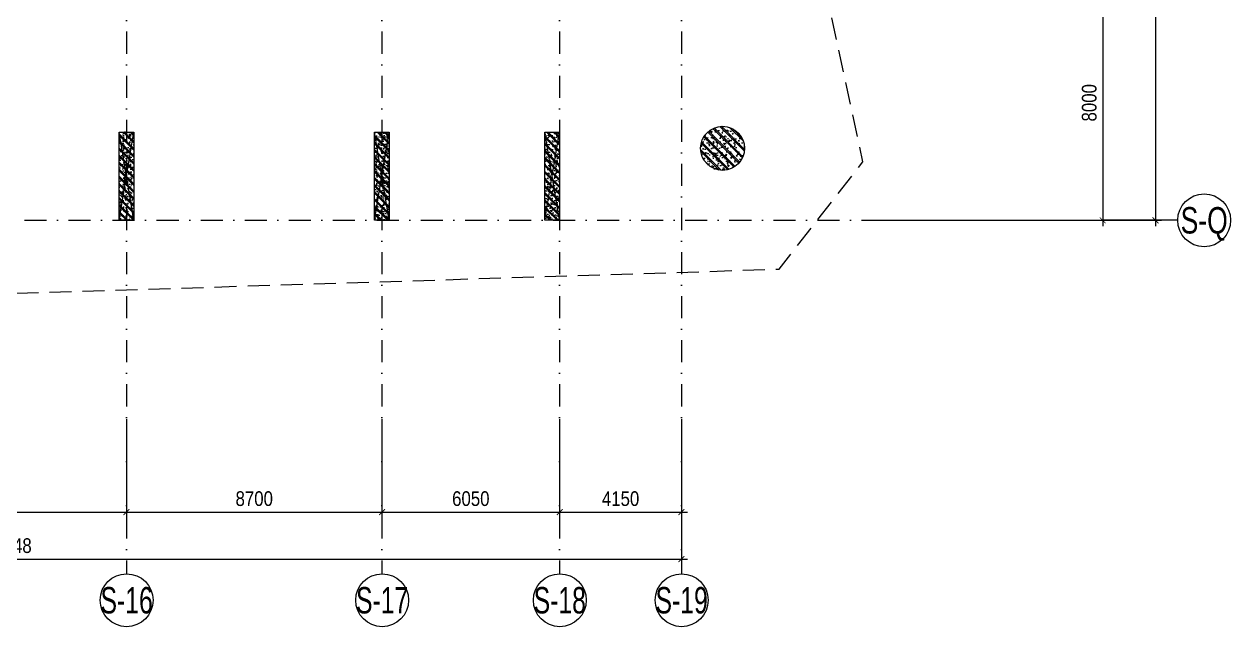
# Model space of a CAD drawing. Header units: millimetres. Extents: x -1307469 to 1307234, y -626931 to 1119422.
# Drawn here: x -28709 to 12385, y -6264 to 14245 of the extents above; entities that cross this region are included whole.
import ezdxf
from ezdxf.enums import TextEntityAlignment as Align

# ---------------------------------------------------------------- set-up
doc = ezdxf.new("R2010")
doc.units = ezdxf.units.MM
doc.header["$LTSCALE"] = 300
doc.header["$MEASUREMENT"] = 0
doc.linetypes.add('DASHDOT', pattern=[1, 0.5, -0.25, 0, -0.25])
doc.linetypes.add('HIDDEN', pattern=[0.375, 0.25, -0.125])
for name, color, linetype in [('AUDIT_I_220805193045-1', 50, 'Continuous'), ('AUDIT_I_220805193045-5', 6, 'Continuous'), ('AUDIT_I_220807103235-17', 50, 'Continuous'), ('KC2-DIM', 251, 'Continuous'), ('KT-Dim', 8, 'Continuous'), ('KT-Kich thuoc', 9, 'Continuous'), ('KT-Luoi truc South Tower', 8, 'DASHDOT'), ('KT-Net cot vach', 6, 'Continuous')]:
    doc.layers.add(name, color=color, linetype=linetype)
doc.layers.add('KT-Chi gioi XD', color=7, linetype='HIDDEN', true_color=0x0066cc)
doc.styles.add('Arial Narrow', font='ARIALN.TTF')
doc.styles.add('HBA-Text', font='GOTHIC.TTF')
doc.dimstyles.new('ccu12-200', dxfattribs={"dimscale": 200, "dimtxt": 2.5, "dimasz": 1, "dimexe": 1, "dimexo": 2, "dimgap": 1, "dimtad": 1, "dimdec": 0, "dimdsep": 46, "dimtxsty": 'Arial Narrow', "dimblk": 'ARCHTICK', "dimcen": -1, "dimdle": 1, "dimclrd": 256, "dimclre": 256, "dimclrt": 3, "dimadec": 0, "dimazin": 2, "dimtfac": 0.1, "dimtdec": 0, "dimtmove": 0, "dimatfit": 1, "dimldrblk": 'ARCHTICK', "dimfxl": 1, "dimtvp": 0.833333, "dimtolj": 1, "dimtzin": 12, "dimarcsym": 0})

# ---------------------------------------------------------------- blocks, each defined once
blk = doc.blocks.new('*U8')
h = blk.add_hatch()
h.set_pattern_fill('VATLIEU04', color=250, scale=40, style=0, pattern_type=2)
h.set_pattern_definition([(50, (-450, 3050), (286.904, -25.101), [30, -330]), (355, (-450, 3050), (-55.5, 300.877), [24, -264]), (100.451, (-426.1, 3047.9), (231.404, 275.776), [25.496, -280.457]), (46.184, (-450, 3130), (426.896, -66.208), [45, -495]), (96.636, (-414.43, 3124.5), (373.865, 389.647), [38.244, -420.685]), (351.184, (-450, 3130), (373.865, 389.65), [36, -396]), (21, (-410, 3110), (238.763, -161.048), [30, -330]), (326, (-410, 3110), (97.326, 290.06), [24, -264]), (71.451, (-390.1, 3096.58), (336.09, 129.012), [25.496, -280.457]), (37.5, (-450, 3050), (4.864, 133.1575), [0, -260.8, 0, -268, 0, -265]), (7.5, (-450, 3050), (105.228, 157.7647), [0, -152.8, 0, -254.8, 0, -101]), (327.5, (-539.2, 3050), (213.529, -9.022), [0, -100, 0, -312, 0, -414]), (317.5, (-579.2, 3050), (233.274, 40.042), [0, -130, 0, -207.2, 0, -294]), (45, (-450, 3050), (-120.208, 120.208), []), (45, (-450, 3099), (-120.208, 120.208), [])])
h.paths.add_polyline_path([(-475, -475), (25, -475), (25, 2525), (-475, 2525)])
at = {"color": 6, "ltscale": 0.25}
blk.add_lwpolyline([(-475, -475), (25, -475), (25, 2525), (-475, 2525)], close=True, dxfattribs=at)
at = {"layer": 'Defpoints', "linetype": 'ByBlock', "ltscale": 30}
for p, q in [((25, -475), (-475, 2525)), ((-475, -475), (25, 2525))]:
    blk.add_line(p, q, dxfattribs=at)
blk = doc.blocks.new('C1500')
at = {"layer": 'KT-Net cot vach'}
h = blk.add_hatch(dxfattribs=at)
h.set_pattern_fill('1BETONG2-BOP', color=250, scale=50, style=0, pattern_type=2)
h.set_pattern_definition([(50, (103512.22, -41871.03), (358.6301, -31.3761), [37.5, -412.5]), (355, (103512.22, -41871.03), (-69.3757, 376.0961), [30, -330]), (100.4514, (103542.1, -41873.65), (289.2547, 344.7198), [31.8701, -350.571]), (46.1842, (103512.2, -41771.03), (533.6205, -82.7595), [56.25, -618.75]), (96.6356, (103556.7, -41777.93), (467.3314, 487.059), [47.8051, -525.8565]), (351.1842, (103512.2, -41771.03), (467.331, 487.0593), [45, -495]), (21, (103562.22, -41796.03), (298.4535, -201.30945), [37.5, -412.5]), (226, (103562.22, -41796.03), (335.9411, -182.7699), [30, -330]), (71.4514, (103587.1, -41812.8), (420.1113, 161.2652), [31.8701, -350.571]), (67.5, (103512.22, -41871.03), (-77.95809, 147.18723), [0, -326, 0, -335, 0, -331.25]), (4.5, (103512.22, -41871.03), (141.67546, 190.0516), [0, -191, 0, -318.5, 0, -126.25]), (327.5, (103400.72, -41871.03), (266.91122, -11.27744), [0, -125, 0, -390, 0, -517.5]), (317.5, (103350.72, -41871.03), (291.5931, 50.0525), [0, -162.5, 0, -259, 0, -367.5]), (315, (103512.22, -41871.03), (150.2602, 150.2602), []), (315, (103512.22, -41809.78), (150.2602, 150.2602), [])])
h.paths.add_polyline_path([(-2388, 22, 1), (-888, 22, 1)])
at = {"color": 6, "ltscale": 0.25}
blk.add_circle((-1638, 22, 0), 750, dxfattribs=at)
blk = doc.blocks.new('MBCot-PN-flat-22')
at = {"layer": 'AUDIT_I_220805193045-5', "linetype": 'ByBlock', "xscale": -1, "rotation": 359.9999999999985}
for p in [(81112, -34102, 0), (89812, -34102, 0), (95612, -34102, 0)]:
    blk.add_blockref('*U8', p, dxfattribs=at)
at = {"layer": 'KC2-DIM'}
blk.add_blockref('C1500', (103274, -32149, 0), dxfattribs=at)
blk = doc.blocks.new('_ARCHTICK')
at = {"color": 0, "linetype": 'ByBlock', "const_width": 0.15}
blk.add_lwpolyline([(-0.5, -0.5), (0.5, 0.5)], dxfattribs=at)
blk = doc.blocks.new('*D325')
at = {"layer": 'Defpoints', "color": 0, "transparency": 16777216}
for p in [(-52171, 1204), (-6323, 1204), (-6323, -3959)]:
    blk.add_point(p, dxfattribs=at)
at = {"layer": 'KT-Kich thuoc', "lineweight": -2, "transparency": 16777216}
for p, q in [((-52171, 804), (-52171, -4159)), ((-6323, 804), (-6323, -4159)), ((-52371, -3959), (-6123, -3959))]:
    blk.add_line(p, q, dxfattribs=at)
at = {"layer": 'KT-Kich thuoc', "lineweight": -2, "transparency": 16777216, "xscale": 200, "yscale": 200, "zscale": 200, "rotation": 180}
blk.add_blockref('_ARCHTICK', (-52171, -3959), dxfattribs=at)
at = {"layer": 'KT-Kich thuoc', "lineweight": -2, "transparency": 16777216, "xscale": 200, "yscale": 200, "zscale": 200}
blk.add_blockref('_ARCHTICK', (-6323, -3959), dxfattribs=at)
at = {"layer": 'KT-Kich thuoc', "color": 3, "transparency": 16777216, "insert": (-29247, -3504), "char_height": 500, "attachment_point": 5, "style": 'Arial Narrow'}
blk.add_mtext('\\A1;45848', dxfattribs=at)
blk = doc.blocks.new('*D326')
at = {"layer": 'Defpoints', "color": 0, "transparency": 16777216}
for p in [(-265, 27070), (-265, 7570), (9819, 7570)]:
    blk.add_point(p, dxfattribs=at)
at = {"layer": 'KT-Kich thuoc', "lineweight": -2, "transparency": 16777216}
for p, q in [((9819, 27270), (9819, 7370)), ((135, 27070), (10019, 27070)), ((135, 7570), (10019, 7570))]:
    blk.add_line(p, q, dxfattribs=at)
at = {"layer": 'KT-Kich thuoc', "lineweight": -2, "transparency": 16777216, "xscale": 200, "yscale": 200, "zscale": 200}
for p, rotation in [((9819, 27070), 90), ((9819, 7570), 270)]:
    blk.add_blockref('_ARCHTICK', p, dxfattribs=dict(at, rotation=rotation))
at = {"layer": 'KT-Kich thuoc', "color": 3, "transparency": 16777216, "insert": (9363, 17320), "char_height": 500, "attachment_point": 5, "rotation": 90, "style": 'Arial Narrow'}
blk.add_mtext('\\A1;19500', dxfattribs=at)
blk = doc.blocks.new('*D314')
at = {"layer": 'Defpoints', "color": 0, "transparency": 16777216}
for p in [(-33923, 1204), (-25223, 1204), (-25223, -2359)]:
    blk.add_point(p, dxfattribs=at)
at = {"layer": 'KT-Kich thuoc', "lineweight": -2, "transparency": 16777216}
for p, q in [((-33923, 804), (-33923, -2559)), ((-25223, 804), (-25223, -2559)), ((-34123, -2359), (-25023, -2359))]:
    blk.add_line(p, q, dxfattribs=at)
at = {"layer": 'KT-Kich thuoc', "lineweight": -2, "transparency": 16777216, "xscale": 200, "yscale": 200, "zscale": 200, "rotation": 180}
blk.add_blockref('_ARCHTICK', (-33923, -2359), dxfattribs=at)
at = {"layer": 'KT-Kich thuoc', "lineweight": -2, "transparency": 16777216, "xscale": 200, "yscale": 200, "zscale": 200}
blk.add_blockref('_ARCHTICK', (-25223, -2359), dxfattribs=at)
at = {"layer": 'KT-Kich thuoc', "color": 3, "transparency": 16777216, "insert": (-29573, -1904), "char_height": 500, "attachment_point": 5, "style": 'Arial Narrow'}
blk.add_mtext('\\A1;8700', dxfattribs=at)
blk = doc.blocks.new('*D315')
at = {"layer": 'Defpoints', "color": 0, "transparency": 16777216}
for p in [(-25223, 1204), (-16523, 1204), (-16523, -2359)]:
    blk.add_point(p, dxfattribs=at)
at = {"layer": 'KT-Kich thuoc', "lineweight": -2, "transparency": 16777216}
for p, q in [((-25223, 804), (-25223, -2559)), ((-16523, 804), (-16523, -2559)), ((-25423, -2359), (-16323, -2359))]:
    blk.add_line(p, q, dxfattribs=at)
at = {"layer": 'KT-Kich thuoc', "lineweight": -2, "transparency": 16777216, "xscale": 200, "yscale": 200, "zscale": 200, "rotation": 180}
blk.add_blockref('_ARCHTICK', (-25223, -2359), dxfattribs=at)
at = {"layer": 'KT-Kich thuoc', "lineweight": -2, "transparency": 16777216, "xscale": 200, "yscale": 200, "zscale": 200}
blk.add_blockref('_ARCHTICK', (-16523, -2359), dxfattribs=at)
at = {"layer": 'KT-Kich thuoc', "color": 3, "transparency": 16777216, "insert": (-20873, -1904), "char_height": 500, "attachment_point": 5, "style": 'Arial Narrow'}
blk.add_mtext('\\A1;8700', dxfattribs=at)
blk = doc.blocks.new('*D316')
at = {"layer": 'Defpoints', "color": 0, "transparency": 16777216}
for p in [(-16523, 1204), (-10473, 1204), (-10473, -2359)]:
    blk.add_point(p, dxfattribs=at)
at = {"layer": 'KT-Kich thuoc', "lineweight": -2, "transparency": 16777216}
for p, q in [((-16523, 804), (-16523, -2559)), ((-10473, 804), (-10473, -2559)), ((-16723, -2359), (-10273, -2359))]:
    blk.add_line(p, q, dxfattribs=at)
at = {"layer": 'KT-Kich thuoc', "lineweight": -2, "transparency": 16777216, "xscale": 200, "yscale": 200, "zscale": 200, "rotation": 180}
blk.add_blockref('_ARCHTICK', (-16523, -2359), dxfattribs=at)
at = {"layer": 'KT-Kich thuoc', "lineweight": -2, "transparency": 16777216, "xscale": 200, "yscale": 200, "zscale": 200}
blk.add_blockref('_ARCHTICK', (-10473, -2359), dxfattribs=at)
at = {"layer": 'KT-Kich thuoc', "color": 3, "transparency": 16777216, "insert": (-13498, -1904), "char_height": 500, "attachment_point": 5, "style": 'Arial Narrow'}
blk.add_mtext('\\A1;6050', dxfattribs=at)
blk = doc.blocks.new('*D317')
at = {"layer": 'Defpoints', "color": 0, "transparency": 16777216}
for p in [(-10473, 1204), (-6323, 1204), (-6323, -2359)]:
    blk.add_point(p, dxfattribs=at)
at = {"layer": 'KT-Kich thuoc', "lineweight": -2, "transparency": 16777216}
for p, q in [((-10473, 804), (-10473, -2559)), ((-6323, 804), (-6323, -2559)), ((-10673, -2359), (-6123, -2359))]:
    blk.add_line(p, q, dxfattribs=at)
at = {"layer": 'KT-Kich thuoc', "lineweight": -2, "transparency": 16777216, "xscale": 200, "yscale": 200, "zscale": 200, "rotation": 180}
blk.add_blockref('_ARCHTICK', (-10473, -2359), dxfattribs=at)
at = {"layer": 'KT-Kich thuoc', "lineweight": -2, "transparency": 16777216, "xscale": 200, "yscale": 200, "zscale": 200}
blk.add_blockref('_ARCHTICK', (-6323, -2359), dxfattribs=at)
at = {"layer": 'KT-Kich thuoc', "color": 3, "transparency": 16777216, "insert": (-8398, -1904), "char_height": 500, "attachment_point": 5, "style": 'Arial Narrow'}
blk.add_mtext('\\A1;4150', dxfattribs=at)
blk = doc.blocks.new('*D328')
at = {"layer": 'Defpoints', "color": 0, "transparency": 16777216}
for p in [(-265, 15570), (-265, 7570), (8019, 7570)]:
    blk.add_point(p, dxfattribs=at)
at = {"layer": 'KT-Kich thuoc', "lineweight": -2, "transparency": 16777216}
for p, q in [((8019, 15770), (8019, 7370)), ((135, 15570), (8219, 15570)), ((135, 7570), (8219, 7570))]:
    blk.add_line(p, q, dxfattribs=at)
at = {"layer": 'KT-Kich thuoc', "lineweight": -2, "transparency": 16777216, "xscale": 200, "yscale": 200, "zscale": 200}
for p, rotation in [((8019, 15570), 90), ((8019, 7570), 270)]:
    blk.add_blockref('_ARCHTICK', p, dxfattribs=dict(at, rotation=rotation))
at = {"layer": 'KT-Kich thuoc', "color": 3, "transparency": 16777216, "insert": (7563, 11570), "char_height": 500, "attachment_point": 5, "rotation": 90, "style": 'Arial Narrow'}
blk.add_mtext('\\A1;8000', dxfattribs=at)
blk = doc.blocks.new('GRID-SYM-flat-86')
at = {"layer": 'AUDIT_I_220805193045-1'}
blk.add_ellipse((0, 0, 0), major_axis=(-900, 5), ratio=1, dxfattribs=at)
at = {"layer": 'AUDIT_I_220805193045-1', "style": 'HBA-Text'}
blk.add_attdef('GRID', text='', height=900, rotation=359.6303, dxfattribs=at).set_placement((0, 0, 0), align=Align.MIDDLE_CENTER)
blk = doc.blocks.new('GRID-SYM-flat-73')
at = {"layer": 'AUDIT_I_220805193045-1'}
blk.add_circle((0, 0, 0), 900, dxfattribs=at)
at = {"layer": 'AUDIT_I_220805193045-1', "style": 'HBA-Text'}
blk.add_attdef('GRID', text='', height=900, rotation=359.6303, dxfattribs=at).set_placement((0, 0, 0), align=Align.MIDDLE_CENTER)
blk = doc.blocks.new('Asix South Tower')
at = {"layer": 'KT-Kich thuoc'}
blk.add_line((10576.4, 7570.4), (8018.8, 7570.4), dxfattribs=at)
at = {"layer": 'KT-Luoi truc South Tower', "ltscale": 5}
for p, q in [((-25223, 33491.9), (-25223, -4459.1)), ((-16523, 33491.9), (-16523, -4459.1)), ((-10473, 33491.9), (-10473, -4459.1)), ((-6323, 33491.9), (-6323, -4459.1)), ((-52698.1, 7570.4), (10118.8, 7570.4))]:
    blk.add_line(p, q, dxfattribs=at)
at = {"layer": 'KT-Dim'}
ref = blk.add_blockref('GRID-SYM-flat-86', (11476.4, 7570.1, 0), dxfattribs=dict(at, rotation=0.325197994598278))
ref.add_attrib('GRID', 'S-Q', dxfattribs={"layer": 'AUDIT_I_220807103235-17', "height": 900, "style": 'HBA-Text', "width": 0.75}).set_placement((11476.4, 7570.1, 0), align=Align.MIDDLE_CENTER)
ref = blk.add_blockref('GRID-SYM-flat-73', (-25217.9, -5359.1, 0), dxfattribs=dict(at, rotation=0.325197994598278))
ref.add_attrib('GRID', 'S-16', dxfattribs={"layer": 'AUDIT_I_220807103235-17', "height": 900, "style": 'HBA-Text', "width": 0.7}).set_placement((-25217.9, -5359.1, 0), align=Align.MIDDLE_CENTER)
ref = blk.add_blockref('GRID-SYM-flat-73', (-16517.9, -5359.1, 0), dxfattribs=dict(at, rotation=0.325197994598278))
ref.add_attrib('GRID', 'S-17', dxfattribs={"layer": 'AUDIT_I_220807103235-17', "height": 900, "style": 'HBA-Text', "width": 0.7}).set_placement((-16517.9, -5359.1, 0), align=Align.MIDDLE_CENTER)
ref = blk.add_blockref('GRID-SYM-flat-73', (-10467.9, -5359.1, 0), dxfattribs=dict(at, rotation=0.325197994598278))
ref.add_attrib('GRID', 'S-18', dxfattribs={"layer": 'AUDIT_I_220807103235-17', "height": 900, "style": 'HBA-Text', "width": 0.7}).set_placement((-10467.9, -5359.1, 0), align=Align.MIDDLE_CENTER)
ref = blk.add_blockref('GRID-SYM-flat-73', (-6317.9, -5359.1, 0), dxfattribs=dict(at, rotation=0.325197994598278))
ref.add_attrib('GRID', 'S-19', dxfattribs={"layer": 'AUDIT_I_220807103235-17', "height": 900, "style": 'HBA-Text', "width": 0.7}).set_placement((-6317.9, -5359.1, 0), align=Align.MIDDLE_CENTER)
at = {"layer": 'KT-Kich thuoc'}
for base, p1, picture, middle in [((9818.8, 7570.4), (-265.4, 27070.4), '*D326', (9363.5, 17320.4)), ((8018.8, 7570.4), (-265.4, 15570.4), '*D328', (7563.5, 11570.4))]:
    dim = blk.add_linear_dim(base=base, p1=p1, p2=(-265.4, 7570.4), angle=90, dimstyle='ccu12-200', dxfattribs=at)
    dim.commit()
    dim.dimension.update_dxf_attribs({"geometry": picture, "text_midpoint": middle})
for base, p1, p2, picture, middle in [((-6323, -3959.1), (-52170.8, 1204.1), (-6323, 1204.1), '*D325', (-29246.9, -3503.8)), ((-25223, -2359.1), (-33923, 1204.1), (-25223, 1204.1), '*D314', (-29573, -1903.8)), ((-16523, -2359.1), (-25223, 1204.1), (-16523, 1204.1), '*D315', (-20873, -1903.8)), ((-10473, -2359.1), (-16523, 1204.1), (-10473, 1204.1), '*D316', (-13498, -1903.8)), ((-6323, -2359.1), (-10473, 1204.1), (-6323, 1204.1), '*D317', (-8398, -1903.8))]:
    dim = blk.add_linear_dim(base=base, p1=p1, p2=p2, dimstyle='ccu12-200', dxfattribs=at)
    dim.commit()
    dim.dimension.update_dxf_attribs({"geometry": picture, "text_midpoint": middle})

msp = doc.modelspace()

# ---------------------------------------------------------------- linework, layer by layer
at = {"layer": 'KT-Chi gioi XD', "lineweight": 13, "ltscale": 10, "elevation": 0, "flags": 128}
msp.add_lwpolyline([(-29078.1, 143772.1), (-33774.2, 161645), (-36124.3, 162456.9), (-45058.2, 155685.5), (-68562, 137753.5), (-92229.5, 120645.5, 0.684877), (-61797, 6849.6), (-41426.4, 4693.7), (-2997.3, 5908.3), (-146.9, 9554.9)], format="xyb", close=True, dxfattribs=at)

# ---------------------------------------------------------------- block references
at = {"layer": 'KC2-DIM'}
msp.add_blockref('MBCot-PN-flat-22', (-106559.9, 42147), dxfattribs=at)
at = {"layer": 'KT-Kich thuoc'}
msp.add_blockref('Asix South Tower', (0, 0), dxfattribs=at)

doc.saveas('drawing.dxf')
